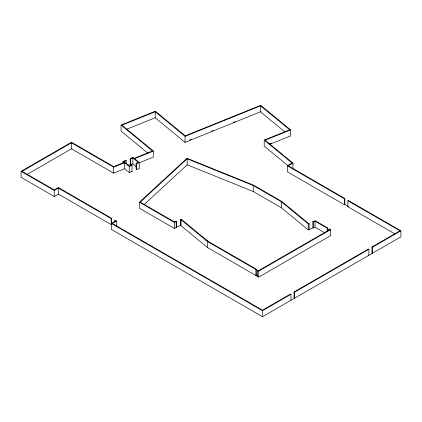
<?xml version="1.0" encoding="UTF-8"?>
<svg xmlns="http://www.w3.org/2000/svg" width="422" height="422" viewBox="0 0 422 422"><rect width="100%" height="100%" fill="white"/><g stroke="black" fill="none" stroke-linecap="round" stroke-linejoin="round"><path stroke-width="0.63" d="M324.471 232.643L315.023 227.189L308.266 229.921L308.266 223.924L281.421 201.79L253.195 185.49L187.173 158.804L140.241 202.159L174.434 221.903L176.201 221.186L176.586 221.508L176.586 227.505L174.36 228.407L139.381 208.215L139.381 202.217L186.972 158.245L253.633 185.189L281.938 201.537L308.429 223.38L309.152 223.565L309.152 229.563L308.767 229.241M144.113 204.586L187.173 164.802L187.173 158.804M111.661 224.309L111.181 224.583L58.347 194.083L54.227 196.462L21.1 177.335L21.1 171.337L71.482 142.251L113.713 166.632L124.205 162.391L123.039 161.431L125.814 160.307L126.204 160.629L126.204 163.625M126.204 160.629L123.984 161.526L129.422 166.015L131.643 165.118L132.033 165.435L132.033 171.438L129.259 172.556L129.259 166.558L124.59 162.713L113.634 167.144L71.482 142.805L22.06 171.337L54.227 189.911L58.347 187.532L111.661 218.311L111.661 223.707M27.172 174.386L71.482 148.802L113.634 173.141L124.59 168.71L129.259 172.556M21.1 171.337L54.227 190.464L58.347 188.08L111.181 218.585L111.661 218.311M261.054 111.55L185.058 142.356L155.201 117.738L155.201 111.74L122 125.16L153.413 151.06L153.413 157.058L138.838 162.95M114.726 221.835L114.726 220.632L115.206 220.358L116.451 221.075L116.451 225.875M394.85 233.872L347.897 206.764L347.897 200.767L348.372 200.487L400.9 230.813L400.9 236.816L262.51 316.711L111.371 229.452L111.371 223.454L115.496 221.075L114.726 220.632M116.451 221.075L112.331 223.454L262.51 310.159L290.5 294.002L290.98 294.276L290.98 300.279M347.865 206.194L344.827 204.443L344.347 204.717L287.319 171.791L287.319 165.793L292.066 163.05L264.214 140.088L289.645 129.807L260.564 105.832L185.058 136.359L155.201 111.74M270.006 144.224L290.589 135.905L290.589 129.902L265.158 140.183L292.947 163.092L288.273 165.793L344.827 198.44L344.827 204.443M287.319 165.793L344.347 198.72L344.827 198.44M347.897 206.764L348.372 206.49M208.041 241.305L181.196 219.171L180.305 219.53L181.027 219.714L207.518 241.558L255.859 269.463L256.339 269.189L256.339 275.186L257.425 275.814M327.725 227.97L315.102 220.68L312.871 221.582L313.261 221.903L315.023 221.191L327.25 228.249L327.725 227.97L327.725 230.971M257.969 276.125L257.489 276.405L257.489 270.407L257.969 270.127L258.733 270.571L329.645 229.631L328.875 229.188L328.875 230.386M328.875 229.188L329.355 228.914L330.605 229.631L330.605 235.629L258.733 277.122L207.518 247.556L181.027 225.712L181.027 219.714M257.489 270.407L258.733 271.124L330.605 229.631M256.339 275.186L255.859 275.461L255.859 269.463M368.886 249.297L294.524 292.23L294.524 298.227L294.044 297.953L294.044 291.955L368.406 249.022L368.886 249.297L368.886 255.299L368.406 255.02M400.9 230.813L372.431 247.25L372.431 253.247L371.951 252.973L371.951 246.975L399.94 230.813L347.897 200.767M111.371 223.454L262.51 310.713L290.98 294.276M147.911 153.202L121.056 131.063L121.056 125.065L155.37 111.192L185.226 135.81L260.733 105.289L290.589 129.902M126.225 129.454L155.201 117.738M135.931 166.463L132.867 163.931L130.646 164.833L130.256 164.511L130.256 158.514L133.03 157.39L134.196 158.35L152.469 150.965L121.056 125.065M130.256 158.514L130.646 158.83L132.867 157.933L138.305 162.423L136.084 163.319L136.084 169.317L136.475 169.639L139.249 168.515L139.249 162.517L134.586 158.672L153.413 151.06M189.489 140.088L191.314 139.35M211.411 131.226L213.237 130.488M233.329 122.364L235.159 121.626M128.035 165.408L131.922 163.836M129.259 166.558L132.033 165.435M136.084 163.319L136.475 163.641L139.249 162.517M269.663 143.886L271.483 143.148M139.381 202.217L174.36 222.41L176.586 221.508M176.201 221.186L176.201 227.189L180.305 225.527L181.027 225.712M308.266 223.924L309.152 223.565M187.173 164.802L253.195 191.493L281.421 207.788L308.266 229.921M371.951 246.975L372.431 247.25M205.282 239.712L256.339 269.189M294.044 291.955L294.524 292.23M284.628 131.675L260.564 111.83L260.564 105.832M288.015 165.709L264.214 146.086L264.214 140.088M131.643 171.116L132.033 171.438M176.201 227.189L176.586 227.505M344.347 198.72L344.347 204.717M327.25 228.249L327.25 231.245M315.023 221.191L315.023 227.189M313.261 221.903L313.261 227.901L312.871 227.579L312.871 221.582M292.947 163.092L292.947 168.494M281.421 201.79L281.421 207.788M262.51 310.713L262.51 316.711M258.733 271.124L258.733 277.122M253.195 185.49L253.195 191.493M207.518 241.558L207.518 247.556M185.058 136.359L185.058 142.356M180.695 219.846L180.695 225.849M180.305 219.53L180.305 225.527M174.36 222.41L174.36 228.407M136.475 163.641L136.475 169.639M132.867 157.933L132.867 163.931M130.646 158.83L130.646 164.833M124.59 162.713L124.59 168.71M123.039 161.431L123.039 163.23M113.634 167.144L113.634 173.141M111.181 218.585L111.181 224.583M71.482 142.805L71.482 148.802M58.347 188.08L58.347 194.083M54.227 190.464L54.227 196.462"/></g></svg>
